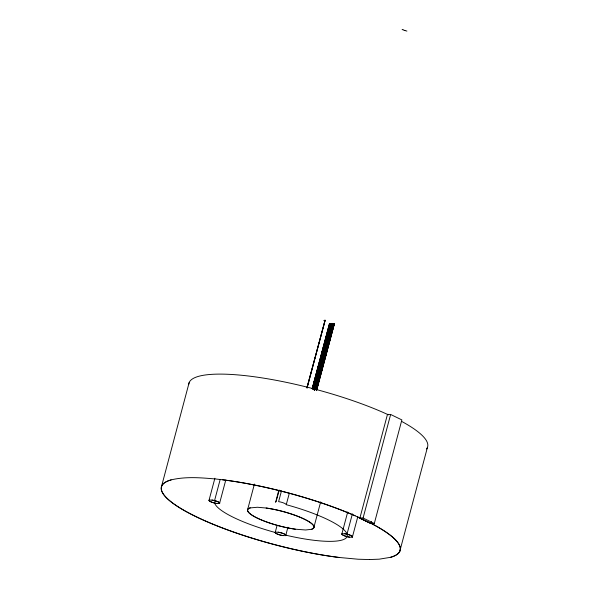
<?xml version="1.0" encoding="UTF-8"?>
<svg xmlns="http://www.w3.org/2000/svg" width="589" height="589" viewBox="0 0 589 589"><rect width="100%" height="100%" fill="white"/><g stroke="black" fill="none" stroke-linecap="round" stroke-linejoin="round"><path stroke-width="0.88" d="M342.305 533.722L342.305 533.767A5.492 1.185 14.9 0 0 343.755 535.489A5.492 1.185 14.9 0 0 349.756 537.168L352.237 537.146A5.492 1.185 14.9 0 0 350.786 535.423A5.492 1.185 14.9 0 0 344.779 533.744L342.172 533.767A5.492 1.185 14.9 0 0 346.943 536.631L347.289 536.719A5.492 1.185 14.9 0 0 349.623 537.168L349.756 537.168M352.104 537.19L352.104 537.146A5.492 1.185 14.9 0 0 350.654 535.423A5.492 1.185 14.9 0 0 344.646 533.744M277.073 525.417L275.181 532.552A5.492 1.185 14.9 0 0 282.83 535.592L285.532 535.615A5.492 1.185 14.9 0 0 285.937 535.246L285.93 535.165A5.492 1.185 14.9 0 0 278.295 532.206L275.593 532.184A5.492 1.185 14.9 0 0 275.196 532.471L271.963 531.572A68.611 14.85 14.9 0 1 214.978 503.912L214.661 503.058A5.492 1.185 14.9 0 0 216.649 503.47L219.344 503.485A5.492 1.185 14.9 0 0 214.801 500.643L214.315 500.547A5.492 1.185 14.9 0 0 211.966 500.083L209.404 500.061A5.492 1.185 14.9 0 0 214.293 502.999L214.779 503.087A5.492 1.185 14.9 0 0 216.781 503.47M275.733 532.147L275.726 532.184A5.492 1.185 14.9 0 0 275.328 532.471L275.313 532.552A5.492 1.185 14.9 0 0 282.963 535.592M316.661 389.918L334.486 323.405L316.595 390.647M161.57 486.249L189.128 382.681M209.007 500.348L214.897 478.224M214.558 500.613L220.212 479.365M214.529 503.058L215.235 500.4M219.609 503.197L225.734 480.182M247.594 509.713L254.426 484.04M275.681 502.152L278.707 490.534M279.252 490.07L276.05 501.614A5.492 1.185 14.9 0 0 275.637 501.983L275.645 502.042M307.031 387.356L325.143 320.261L307.06 388.232M307.075 387.356L325.032 320.261M281.439 491.012L278.612 501.637A5.492 1.185 14.9 0 1 286.261 504.677L289.317 493.221M329.582 323.405L312.199 388.725L329.501 323.383L333.028 323.898L334.478 323.501M312.273 388.74L329.752 323.442M312.472 388.784L329.847 323.464M312.545 388.806L330.002 323.501M312.715 388.843L330.098 323.516M312.811 388.865L330.193 323.538M312.884 388.88L330.341 323.567M313.053 388.909L330.436 323.589M330.606 323.619L313.149 388.931L330.679 323.633M313.392 388.976L330.775 323.648M313.488 388.99L330.937 323.678M313.628 389.012L331.011 323.692M313.716 389.027L331.261 323.736M313.878 389.057L331.335 323.744M314.04 389.079L331.423 323.759M314.128 389.093L331.578 323.781M314.261 389.108L331.644 323.788M314.202 390.014L331.813 323.81M314.268 390.021L331.946 323.825M314.416 390.036L332.027 323.832M314.497 390.051L332.174 323.847M314.622 390.058L332.314 323.862M315.012 389.189L332.454 323.869M315.071 389.196L332.513 323.876M315.211 389.204L332.719 323.891M315.343 389.211L332.778 323.891M315.468 389.211L332.918 323.898M315.594 389.219L333.094 323.898M315.711 389.219L333.16 323.898M315.829 389.219L333.315 323.891L334.442 323.575M315.998 389.211L333.426 323.891M316.087 389.211L333.58 323.876M316.241 389.196L333.668 323.869M316.153 390.058L333.845 323.847M316.271 390.043L333.963 323.817M316.381 390.014L334.103 323.781M316.521 389.977L334.25 323.722M285.393 535.615L285.385 535.651A5.492 1.185 14.9 0 0 285.805 535.246L287.918 527.221M313.849 527.516L320.681 501.843M341.826 534.068L347.716 511.937M346.98 534.186L352.399 513.829M346.943 536.631L347.65 533.98M352.443 536.844L357.862 516.479M359.916 517.959L387.481 414.384L390.64 414.465L401.867 419.913L374.309 523.488L370.54 523.4L359.312 517.945L363.082 518.033L374.309 523.488M363.082 518.033L390.64 414.465M371.129 523.415L371.6 521.64M399.872 550.98L427.43 447.404M219.204 503.521L219.211 503.485A5.492 1.185 14.9 0 0 214.661 500.643M347.076 536.631L346.671 537.308A68.611 14.85 14.9 0 1 289.295 535.968L285.93 535.187M250.222 507.909L257.452 507.254L266.272 508.035A34.309 7.429 14.9 0 1 303.637 518.791A34.309 7.429 14.9 0 1 311.493 529.32L305.61 529.982L295.303 529.194A34.309 7.429 14.9 0 1 257.938 518.438A34.309 7.429 14.9 0 1 250.082 507.909L250.222 507.909A34.309 7.429 14.9 0 0 258.07 518.438A34.309 7.429 14.9 0 0 295.442 529.194M369.34 559.55L358.105 559.226L338.844 557.437A123.499 26.733 14.9 0 1 200.481 518.799A123.499 26.733 14.9 0 1 171.016 479.91C185.734 476.368 201.107 477.731 216.023 479.026L222.73 479.792A123.499 26.733 14.9 0 1 355.13 515.75M222.598 479.792A123.499 26.733 14.9 0 1 354.99 515.75L371.976 523.776A123.499 26.733 14.9 0 1 390.559 557.319L379.183 559.175L369.391 559.55M324.878 320.269L323.891 320.615L324.973 320.261M211.966 500.083L212.099 500.083A5.492 1.185 14.9 0 1 214.448 500.547M286.387 504.729L289.751 505.656A68.611 14.85 14.9 0 1 346.73 533.317L347.112 534.186M405.092 30.562L405.365 30.643A8.231 1.782 14.9 0 0 406.911 31.077M403.185 29.892L403.421 29.98A8.231 1.782 14.9 0 0 404.864 30.481M402.964 29.803L402.125 29.45M388.519 414.855L382.555 412.175A123.499 26.733 14.9 0 0 257.113 377.151A123.499 26.733 14.9 0 0 188.745 384.389M359.445 517.945L370.68 523.4M266.132 508.035A34.309 7.429 14.9 0 1 303.504 518.791A34.309 7.429 14.9 0 1 311.36 529.32M371.843 523.776A123.499 26.733 14.9 0 1 390.426 557.319M338.977 557.437A123.499 26.733 14.9 0 1 200.613 518.799A123.499 26.733 14.9 0 1 171.149 479.91M214.433 502.999A5.492 1.185 14.9 0 1 209.537 500.061M278.163 532.206A5.492 1.185 14.9 0 1 285.798 535.165M401.536 421.334A123.499 26.733 14.9 0 1 426.539 448.973"/></g></svg>
